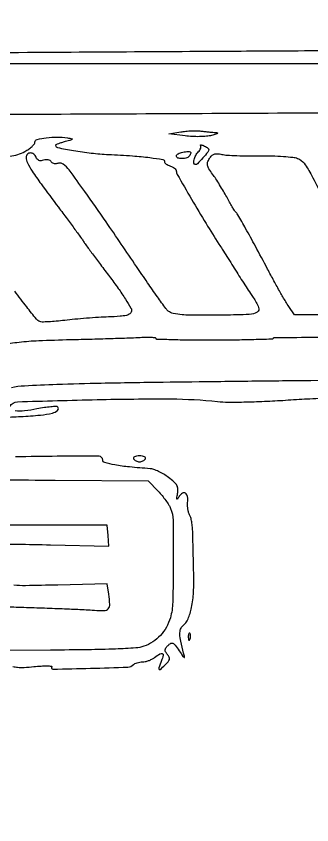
# Model space of a CAD drawing. Extents: x 0 to 2558, y 0 to 3412.
# Drawn here: x 913.6 to 1014, y 1999.6 to 2274.4 of the extents above; entities that cross this region are included whole.
import ezdxf

# ---------------------------------------------------------------- set-up
doc = ezdxf.new("R2010")
doc.units = 0

msp = doc.modelspace()

# ---------------------------------------------------------------- linework, layer by layer
for points in [[(1286.775, 2242.902503, 0.000001), (1177.44536, 2242.627485, 0.134519), (1177, 2242.504251, -0.13371), (1176.555032, 2242.380365, -0.000002), (1098.265318, 2241.934774, -0.000173), (1012.019762, 2241.474094, -0.000104), (909.669169, 2240.983987, -0.000208), (780.778242, 2240.447148, -0.000841)], [(899.290625, 2258.400578, 0.000139), (911.337057, 2258.385962, 0.000175), (922.5, 2258.379417, -0.000035), (932.894829, 2258.376218, -0.000043), (942.625, 2258.371702, -0.000036), (950.810007, 2258.366612, -0.000303), (954.5, 2258.361817, 0.000474), (1010.033339, 2258.308655, 0.000114), (1102.150613, 2258.328759, 0.000012), (1205.122254, 2258.377188, 0.008936)], [(1035.900827, 2262.833911, -0.001719), (1000.5, 2262.540469, 0.000313), (972.64448, 2262.387915, 0.00009), (929.58125, 2262.117369, 0.000091), (881.032642, 2261.7948, 0.000097), (833.5, 2261.461171, -0.000486)], [(911.421583, 2226.912638, 0.054201), (914.128407, 2227.397221, 0.058515), (916.594227, 2228.446556, 0.02561), (917.898177, 2229.283162, 0.032871), (918.999554, 2230.187308, 0.034645), (919.786474, 2231.034644, 0.171447), (920, 2231.639059, -0.344853), (920.705945, 2232.540878, -0.028178), (923.851005, 2233.133108, -0.033114), (927.56357, 2233.369476, -0.041489), (931, 2233.07476, -0.006484), (932.581913, 2232.784529, -0.516447), (932.67048, 2232.58776, -0.195585), (932.385663, 2232.369434, -0.002735), (930.25, 2231.796169, 0.010527), (929.004257, 2231.440878, 0.016657), (927.954687, 2231.078802, 0.010795), (927.123051, 2230.739776, 0.298989), (927, 2230.552393, 0.357579), (927.623112, 2229.792505, 0.006557), (933.103166, 2228.772405, 0.014708), (939.128946, 2227.913931, 0.016231), (945, 2227.445364, -0.005771), (953.140841, 2226.966753, -0.014494), (959.056763, 2226.377655, -0.010526), (963.38364, 2225.726861, -0.365158), (964, 2224.995431, 0.179243), (964.138872, 2224.620493, 0.054885), (964.5875, 2224.201128, 0.04708), (965.234483, 2223.806285, 0.036648), (966, 2223.5, -0.044043), (966.765235, 2223.18064, -0.053093), (967.4125, 2222.747749, -0.061873), (967.856332, 2222.272895, -0.158317), (968, 2221.830532, 0.131522), (968.328013, 2220.605115, 0.001169), (973.173373, 2212.247998, 0.004555), (978.089683, 2203.987924, 0.007182), (982.474155, 2197, -0.001656), (983.601931, 2195.245924, -0.000611), (985.180783, 2192.765625, -0.000606), (986.897832, 2190.053681, -0.000729), (988.505145, 2187.5, 0.001742), (990.083127, 2185.004152, 0.001636), (991.711587, 2182.466582, 0.001627), (993.170421, 2180.22564, 0.005648), (994.134704, 2178.790493, -0.051676), (995.948676, 2175.467315, -0.37241), (995.424206, 2173.866478, -0.12566), (992.800614, 2173.080169, -0.007086), (984.25, 2172.8492, -0.003144), (974.938092, 2172.788241, -0.017928), (969.993463, 2172.964308, -0.033266), (966.982677, 2173.382306, -0.121736), (965.25826, 2174.208371, -0.064084), (964.471947, 2175.046044, -0.001792), (961.57668, 2179.082713, -0.003643), (958.217352, 2183.87555, -0.002491), (954.468943, 2189.36559, 0.001676), (944.140714, 2204.545725, 0.004981), (936.922524, 2214.856887, 0.004067), (931.598437, 2222.176711, 0.07743), (929.59321, 2224.15748, 0.083663), (929.153164, 2224.374281, 0.051676), (928.585108, 2224.482102, 0.050122), (927.983567, 2224.47257, 0.062683), (927.441834, 2224.339306, -0.09128), (926.916614, 2224.241368, -0.080198), (926.365105, 2224.329101, -0.080735), (925.872423, 2224.584927, -0.094573), (925.516994, 2224.972504, 0.133741), (925.111747, 2225.351028, 0.074172), (924.468769, 2225.576551, 0.065209), (923.69644, 2225.622199, 0.059102), (922.910917, 2225.471726, -0.062257), (922.050221, 2225.312457, -0.105892), (921.329726, 2225.4231, -0.118775), (920.773084, 2225.803767, -0.092294), (920.388085, 2226.431049, 0.132284), (919.582952, 2227.536592, 0.168658), (918.403503, 2227.959304, 0.213599), (917.411392, 2227.527031, 0.186885), (917, 2226.464817, 0.117273), (917.442565, 2224.603872, 0.026771), (919.0637, 2221.775716, 0.015179), (922.071022, 2217.420935, 0.002719), (927.968827, 2209.502366, -0.001486), (930.92637, 2205.551858, -0.001994), (933.581468, 2201.953406, -0.00137), (935.788106, 2198.92024, -0.021122), (936.5, 2197.84301, 0.02273), (937.218607, 2196.763184, 0.001415), (939.498037, 2193.672504, 0.002091), (942.240576, 2190.007957, 0.001549), (945.301828, 2185.979023, -0.009029), (948.268362, 2181.95106, -0.013204), (950.719793, 2178.292399, -0.008599), (952.610001, 2175.186615, -0.181598), (952.790205, 2174.138379, -0.197642), (952.248122, 2173.309698, -0.090849), (951.048824, 2172.77405, -0.042627), (948.896685, 2172.44075, -0.00839), (944.988377, 2172.238641, 0.006849), (941.587055, 2172.073255, 0.004048), (937.532137, 2171.7874, 0.004049), (933.48791, 2171.436397, 0.006933), (930.121027, 2171.069517, -0.007759), (927.212915, 2170.757488, -0.01055), (924.580326, 2170.572192, -0.007696), (922.389372, 2170.498156, -0.107933), (921.621027, 2170.651227, -0.119306), (920.475062, 2171.520893, -0.00479), (917.188313, 2175.630869, -0.007454), (913.133041, 2180.964533, -0.003732)], [(1021.068094, 2173), (1008.136188, 2173), (1006.211074, 2175.75, -0.020616), (1005.160081, 2177.3914, -0.003462), (1003.300027, 2180.629687, -0.003784), (1001.167688, 2184.46981, -0.003352), (999.004476, 2188.5, 0.002092), (994.854301, 2196.278962, 0.004407), (991.554179, 2202.275589, 0.002651), (988.903335, 2206.935451, 0.077319), (988.048012, 2208, -0.070795), (987.733519, 2208.381186, -0.004143), (986.957646, 2209.675, -0.006205), (986.06275, 2211.239836, -0.004525), (985.105677, 2213, 0.009596), (984.015152, 2214.958023, 0.006712), (982.714608, 2217.123831, 0.006774), (981.411849, 2219.166417, 0.013988), (980.328108, 2220.719423, -0.018592), (979.065067, 2222.565343, -0.089652), (978.590323, 2223.740073, -0.130517), (978.646844, 2224.779382, -0.058651), (979.222431, 2226.030901, -0.055897), (980.010424, 2227.046405, -0.119602), (980.845345, 2227.571178, -0.101723), (981.919473, 2227.701035, -0.033538), (983.5, 2227.462988, 0.037897), (985.247018, 2227.215402, 0.006655), (988.563421, 2227.043741, 0.007182), (992.466558, 2226.949883, 0.006397), (996.524413, 2226.962528, -0.009529), (1000.556345, 2226.94984, -0.011126), (1004.381349, 2226.77969, -0.010164), (1007.597455, 2226.499081, -0.064078), (1009.194594, 2226.116115, -0.146453), (1011.388349, 2224.433969, -0.032386), (1013.93706, 2220.378183, -0.018604), (1017.375353, 2213.42266, -0.003542)], [(908.78676, 2162.757351, -0.022368), (914.591008, 2163.677894, -0.017677), (921.259167, 2164.193764, -0.004609), (932, 2164.544475, 0.000923), (939.467823, 2164.733208, 0.001055), (946.607812, 2164.941925, 0.000952), (952.665598, 2165.143345, 0.00601), (955.75, 2165.288911, -0.01101), (957.762991, 2165.363746, -0.018377), (959.457813, 2165.327115, -0.012842), (960.791634, 2165.214752, -0.382429), (961, 2164.982171, 0.405093), (961.243255, 2164.731195, 0.000936), (966.874264, 2164.565776, 0.004827), (973.329498, 2164.450587, 0.002895), (980.997493, 2164.43219, 0.002343), (988.665655, 2164.494125, 0.003905), (995.121396, 2164.626956, 0.000614), (1000.797673, 2164.795084, 0.403877), (1000.997277, 2165, -0.409297), (1001.201003, 2165.205291, -0.000135), (1013.556771, 2165.353125, -0.001828), (1027.35704, 2165.46407, -0.001096)], [(1023.364241, 2150.670864, 0.000224), (1004.102068, 2150.470821, 0.000222), (983.135892, 2150.23439, 0.00027), (963.5, 2149.993649, 0.001605), (942.53323, 2149.657966, 0.004146), (927.406041, 2149.241724, 0.00397), (916.394329, 2148.759758, 0.043222), (912, 2148.149143, -0.002128)], [(911.405908, 2141.847757, -0.251808), (914.113773, 2143.412097, -0.001827), (941.078945, 2144.136291, -0.006947), (966.170409, 2144.369701, -0.025606), (982, 2143.485589, 0.026318), (985.594165, 2143.289978, 0.005899), (991.73125, 2143.351667, 0.006104), (998.823438, 2143.593294, 0.005872), (1006, 2144.010047, -0.004861), (1013.396606, 2144.454574, -0.004233), (1021.15, 2144.779149, -0.00426)], [(908.817573, 2138.134925, 0.003773), (915.179445, 2138.403097, 0.010124), (921.852804, 2138.870477, 0.039852), (925.912446, 2139.566645, 0.115364), (927.689298, 2140.489905, 0.436795), (927.731826, 2141.601508, 0.211168), (927.217369, 2141.80056, 0.010891), (925.398412, 2141.675174, 0.015757), (923.184709, 2141.403495, 0.010646), (920.67977, 2140.96081, -0.021536), (916.460973, 2140.309624, -0.051402), (913.294949, 2140.286307, -0.117519)], [(912.498907, 2053.489355, 0.052961), (914.09875, 2053.178459, 0.035247), (916.336952, 2053.143427, 0.011821), (919.598167, 2053.399812, -0.010441), (922.08279, 2053.602049, -0.019761), (924.091093, 2053.643867, -0.019221), (925.538708, 2053.56107, -0.556293), (925.674865, 2053.286187, 0.594658), (926.104037, 2052.532334, 0.002138), (938.870977, 2052.838636, 0.002552), (951.56954, 2053.262514, 0.185982), (953.45, 2054.071417, -0.08361), (953.963322, 2054.428026, -0.036417), (954.740418, 2054.727229, -0.034733), (955.631772, 2054.931511, -0.038983), (956.50887, 2055, 0.055589), (957.457197, 2055.105761, 0.031424), (958.568467, 2055.431283, 0.030992), (959.661353, 2055.905955, 0.043991), (960.55887, 2056.468197, -0.019079), (962.427458, 2057.772538, -0.248786), (963.243841, 2057.840932, -0.368054), (963.541521, 2057.242171, -0.029849), (962.975249, 2055.4349, 0.004797), (962.060205, 2052.956843, 0.257015), (962.137209, 2052.476646, 0.431047), (962.50754, 2052.441476, 0.007687), (964.151275, 2053.926307, 0.024465), (965.264141, 2055.069738, 0.124161), (965.668232, 2055.853804, 0.173022), (965.583567, 2056.594362, 0.059129), (964.987177, 2057.51545, -0.042018), (964.361859, 2058.412554, -0.14879), (964.204096, 2059.088359, -0.143033), (964.447082, 2059.75358, -0.037779), (965.192697, 2060.621268, -0.067894), (966.11537, 2061.322423, -0.245197), (966.829979, 2061.34625, -0.120622), (967.599266, 2060.714348, -0.012987), (968.942552, 2058.82108, 0.003295), (970.255023, 2056.89312, 0.120399), (970.651794, 2056.540275, 0.637974), (970.817827, 2056.666108, 0.012955), (970.492268, 2058, -0.011963), (969.506954, 2062.002575, -0.04839), (969.204592, 2064.494572, -0.088077), (969.457585, 2066.149909, -0.144153), (970.268636, 2067.301263, 0.128133), (971.990128, 2069.588719, 0.047535), (973.171794, 2073.473658, 0.037212), (973.834132, 2078.707238, 0.019605), (973.914716, 2085.262536, -0.00031), (973.813025, 2089.129187, -0.000284), (973.713104, 2093.10837, -0.000284), (973.627983, 2096.658742, -0.000935), (973.577562, 2099, 0.018592), (973.473275, 2100.83274, 0.019659), (973.233744, 2102.618573, 0.019713), (972.907486, 2104.133924, 0.079395), (972.531382, 2104.999399, -0.070128), (972.183176, 2105.76191, -0.031528), (971.936711, 2106.837208, -0.030438), (971.815822, 2108.025058, -0.036285), (971.85181, 2109.150232, 0.062776), (971.809291, 2111.186785, 0.198907), (971.123501, 2112.333584, 0.311194), (970.095615, 2112.370365, 0.109795), (968.99834, 2111.271032, -0.009678), (968.362251, 2110.31088, -0.544783), (968.183265, 2110.316488, -0.185374), (968.126721, 2110.635869, -0.004124), (968.44215, 2112.195089, 0.064541), (968.562526, 2113.716659, 0.116661), (968.216288, 2114.910722, 0.081333), (967.263826, 2116.096267, 0.020022), (965.333112, 2117.695089, 0.027191), (963.735884, 2118.78134, 0.024675), (961.978688, 2119.726579, 0.025478), (960.321246, 2120.414164, 0.069028), (959.077842, 2120.671988, -0.00784), (952.089431, 2121.248428, -0.020613), (947.110796, 2121.945953, -0.020879), (943.675824, 2122.721908, -0.338863), (943, 2123.604596, 0.411687), (941.750747, 2124.86468, 0.003937), (927.56201, 2124.875435, 0.004177), (913.401482, 2124.656342, 0.30402)], [(908.833857, 2116.842402, -0.001376), (926.80712, 2116.776978), (958.491848, 2116.574421), (961.814567, 2113.03721, -0.016404), (963.154933, 2111.513087, -0.014995), (964.434824, 2109.858995, -0.015198), (965.488252, 2108.313118, -0.046354), (966.068644, 2107.1849, -0.092215), (966.884262, 2103.131665, -0.004296), (966.969643, 2089.071468, -0.005388), (966.785976, 2075.258736, -0.064564), (965.974941, 2070, -0.056889), (964.6241, 2066.765572, -0.059597), (962.595822, 2063.973963, -0.060675), (960.00341, 2061.780591, -0.062991), (956.991703, 2060.306435, -0.065883), (954.217469, 2059.750419, -0.006439), (947.379672, 2059.385302, -0.006636), (938.030276, 2059.130968, -0.002671), (925.251822, 2059.02128), (897.003644, 2058.92969)], [(908.600226, 2094.905764, -0.01734), (913.900761, 2095.009125, -0.00222), (925.282637, 2094.785788), (945.10232, 2094.308825), (944.80116, 2097.904412), (944.5, 2101.5), (920.54449, 2101.5), (896.58898, 2101.5)], [(911.053178, 2073.748887, 0.001085), (918, 2073.514944, -0.001443), (925.04215, 2073.272744, -0.001684), (931.729706, 2073.000851, -0.001489), (937.384519, 2072.734986, -0.010204), (940.164956, 2072.539008, 0.028356), (943.475721, 2072.426139, 0.207517), (944.883715, 2073.075022, 0.19822), (945.408891, 2074.567464, 0.025678), (945.049388, 2078), (944.5, 2081.5), (927.708678, 2081.114506, -0.002191), (916.793884, 2080.911766, -0.029159), (912.780587, 2081.088909, -0.082208)]]:
    msp.add_lwpolyline(points, format="xyb")
for points in [[(981.375, 2234.897639, -0.065251), (981.981912, 2234.788171, -0.617212), (982.013185, 2234.589425, -0.084019), (981.423325, 2234.302111, -0.009747), (980, 2233.914124, -0.039992), (978.273716, 2233.623671, -0.016647), (975.9125, 2233.497319, -0.016345), (973.362255, 2233.529246, -0.020332), (971, 2233.732577), (965.5, 2234.432184), (969.5, 2235.108367, -0.018001), (971.241856, 2235.338689, -0.01355), (973.169531, 2235.470691, -0.013745), (974.990903, 2235.495798, -0.030485), (976.375, 2235.392275, 0.005347), (977.631066, 2235.234557, 0.003903), (979.029687, 2235.085162, 0.003943), (980.35778, 2234.964345, 0.008676)], [(979, 2229.081573, -0.17261), (978.700065, 2228.238637, -0.011339), (976.996905, 2226.242559, -0.010461), (975.198094, 2224.311576, -0.202684), (974.461045, 2224, -0.384763), (973.98389, 2224.430988, -0.082106), (974.059755, 2225.647996, -0.061182), (974.599745, 2227.13509, -0.078881), (975.452381, 2228.309524, 0.044309), (975.958984, 2228.914859, 0.064132), (976.280754, 2229.532639, 0.083966), (976.380714, 2230.068085, 0.20334), (976.232862, 2230.433805, -0.207612), (976.161442, 2230.614718, -0.401115), (976.263441, 2230.714506, -0.0761), (976.657431, 2230.658825, -0.018528), (977.280481, 2230.445864, -0.033362), (977.938699, 2230.141513, -0.042753), (978.494891, 2229.772919, -0.048634), (978.883641, 2229.397538, -0.178279)], [(972.541119, 2227.066531, -0.175233), (971.593242, 2226.315142, -0.073476), (969.966867, 2226.024822, -0.0855), (968.509678, 2226.231105, -0.325734), (968, 2226.930449, -0.200855), (968.160162, 2227.313065, -0.064441), (968.660938, 2227.693142, -0.052458), (969.388659, 2228.014375, -0.038143), (970.25, 2228.220262, -0.013414), (972.032513, 2228.456118, -0.143784), (972.742371, 2228.326296, -0.365103), (972.921494, 2227.907505, -0.064492)], [(953.5, 2124, 0.085235), (953.838188, 2123.617226, 0.053414), (954.342439, 2123.29375, 0.051777), (954.925537, 2123.074147, 0.064269), (955.5, 2123, 0.064269), (956.074463, 2123.074147, 0.051777), (956.657561, 2123.29375, 0.053414), (957.161812, 2123.617226, 0.085235), (957.5, 2124, 0.259199), (957.517887, 2124.385721, 0.162984), (957.190983, 2124.713525, 0.081563), (956.488004, 2124.931662, 0.034543), (955.5, 2125, 0.034543), (954.511996, 2124.931662, 0.081563), (953.809017, 2124.713525, 0.162984), (953.482113, 2124.385721, 0.259199)], [(972.078947, 2063.416667, 0.018894), (972.137993, 2062.670344, 0.168741), (972.279315, 2062.37858, 0.470617), (972.461564, 2062.395823, 0.054073), (972.683114, 2062.8125, 0.051402), (972.839148, 2063.359369, 0.05415), (972.876576, 2063.916927, 0.060344), (972.797407, 2064.402231, 0.126455), (972.604167, 2064.729167, 0.296942), (972.385309, 2064.77538, 0.208169), (972.200665, 2064.592839, 0.077125), (972.089945, 2064.112848, 0.028489)]]:
    msp.add_lwpolyline(points, format="xyb", close=True)

doc.saveas('drawing.dxf')
